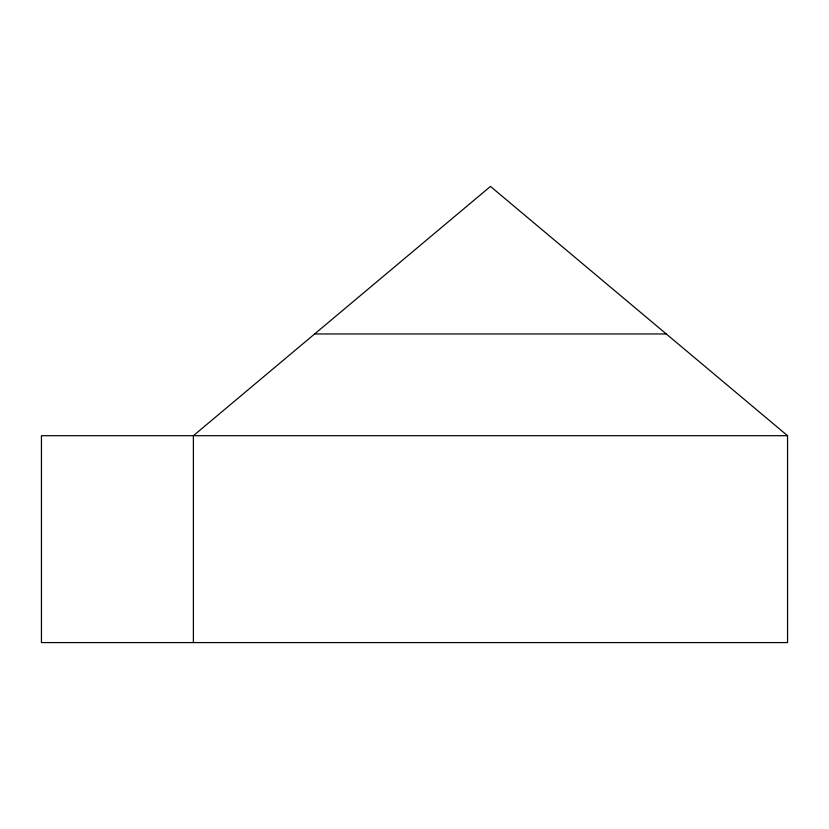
<?xml version="1.0" encoding="UTF-8"?>
<svg xmlns="http://www.w3.org/2000/svg" width="829" height="829" viewBox="0 0 829 829"><rect width="100%" height="100%" fill="white"/><g stroke="black" fill="none" stroke-linecap="round" stroke-linejoin="round"><path stroke-width="1.24" d="M314.637 333.963L666.298 333.963M787.55 435.702L41.45 435.702L41.45 642.579L787.55 642.579L787.55 435.702L490.467 186.421L193.385 435.702L193.385 642.579"/></g></svg>
